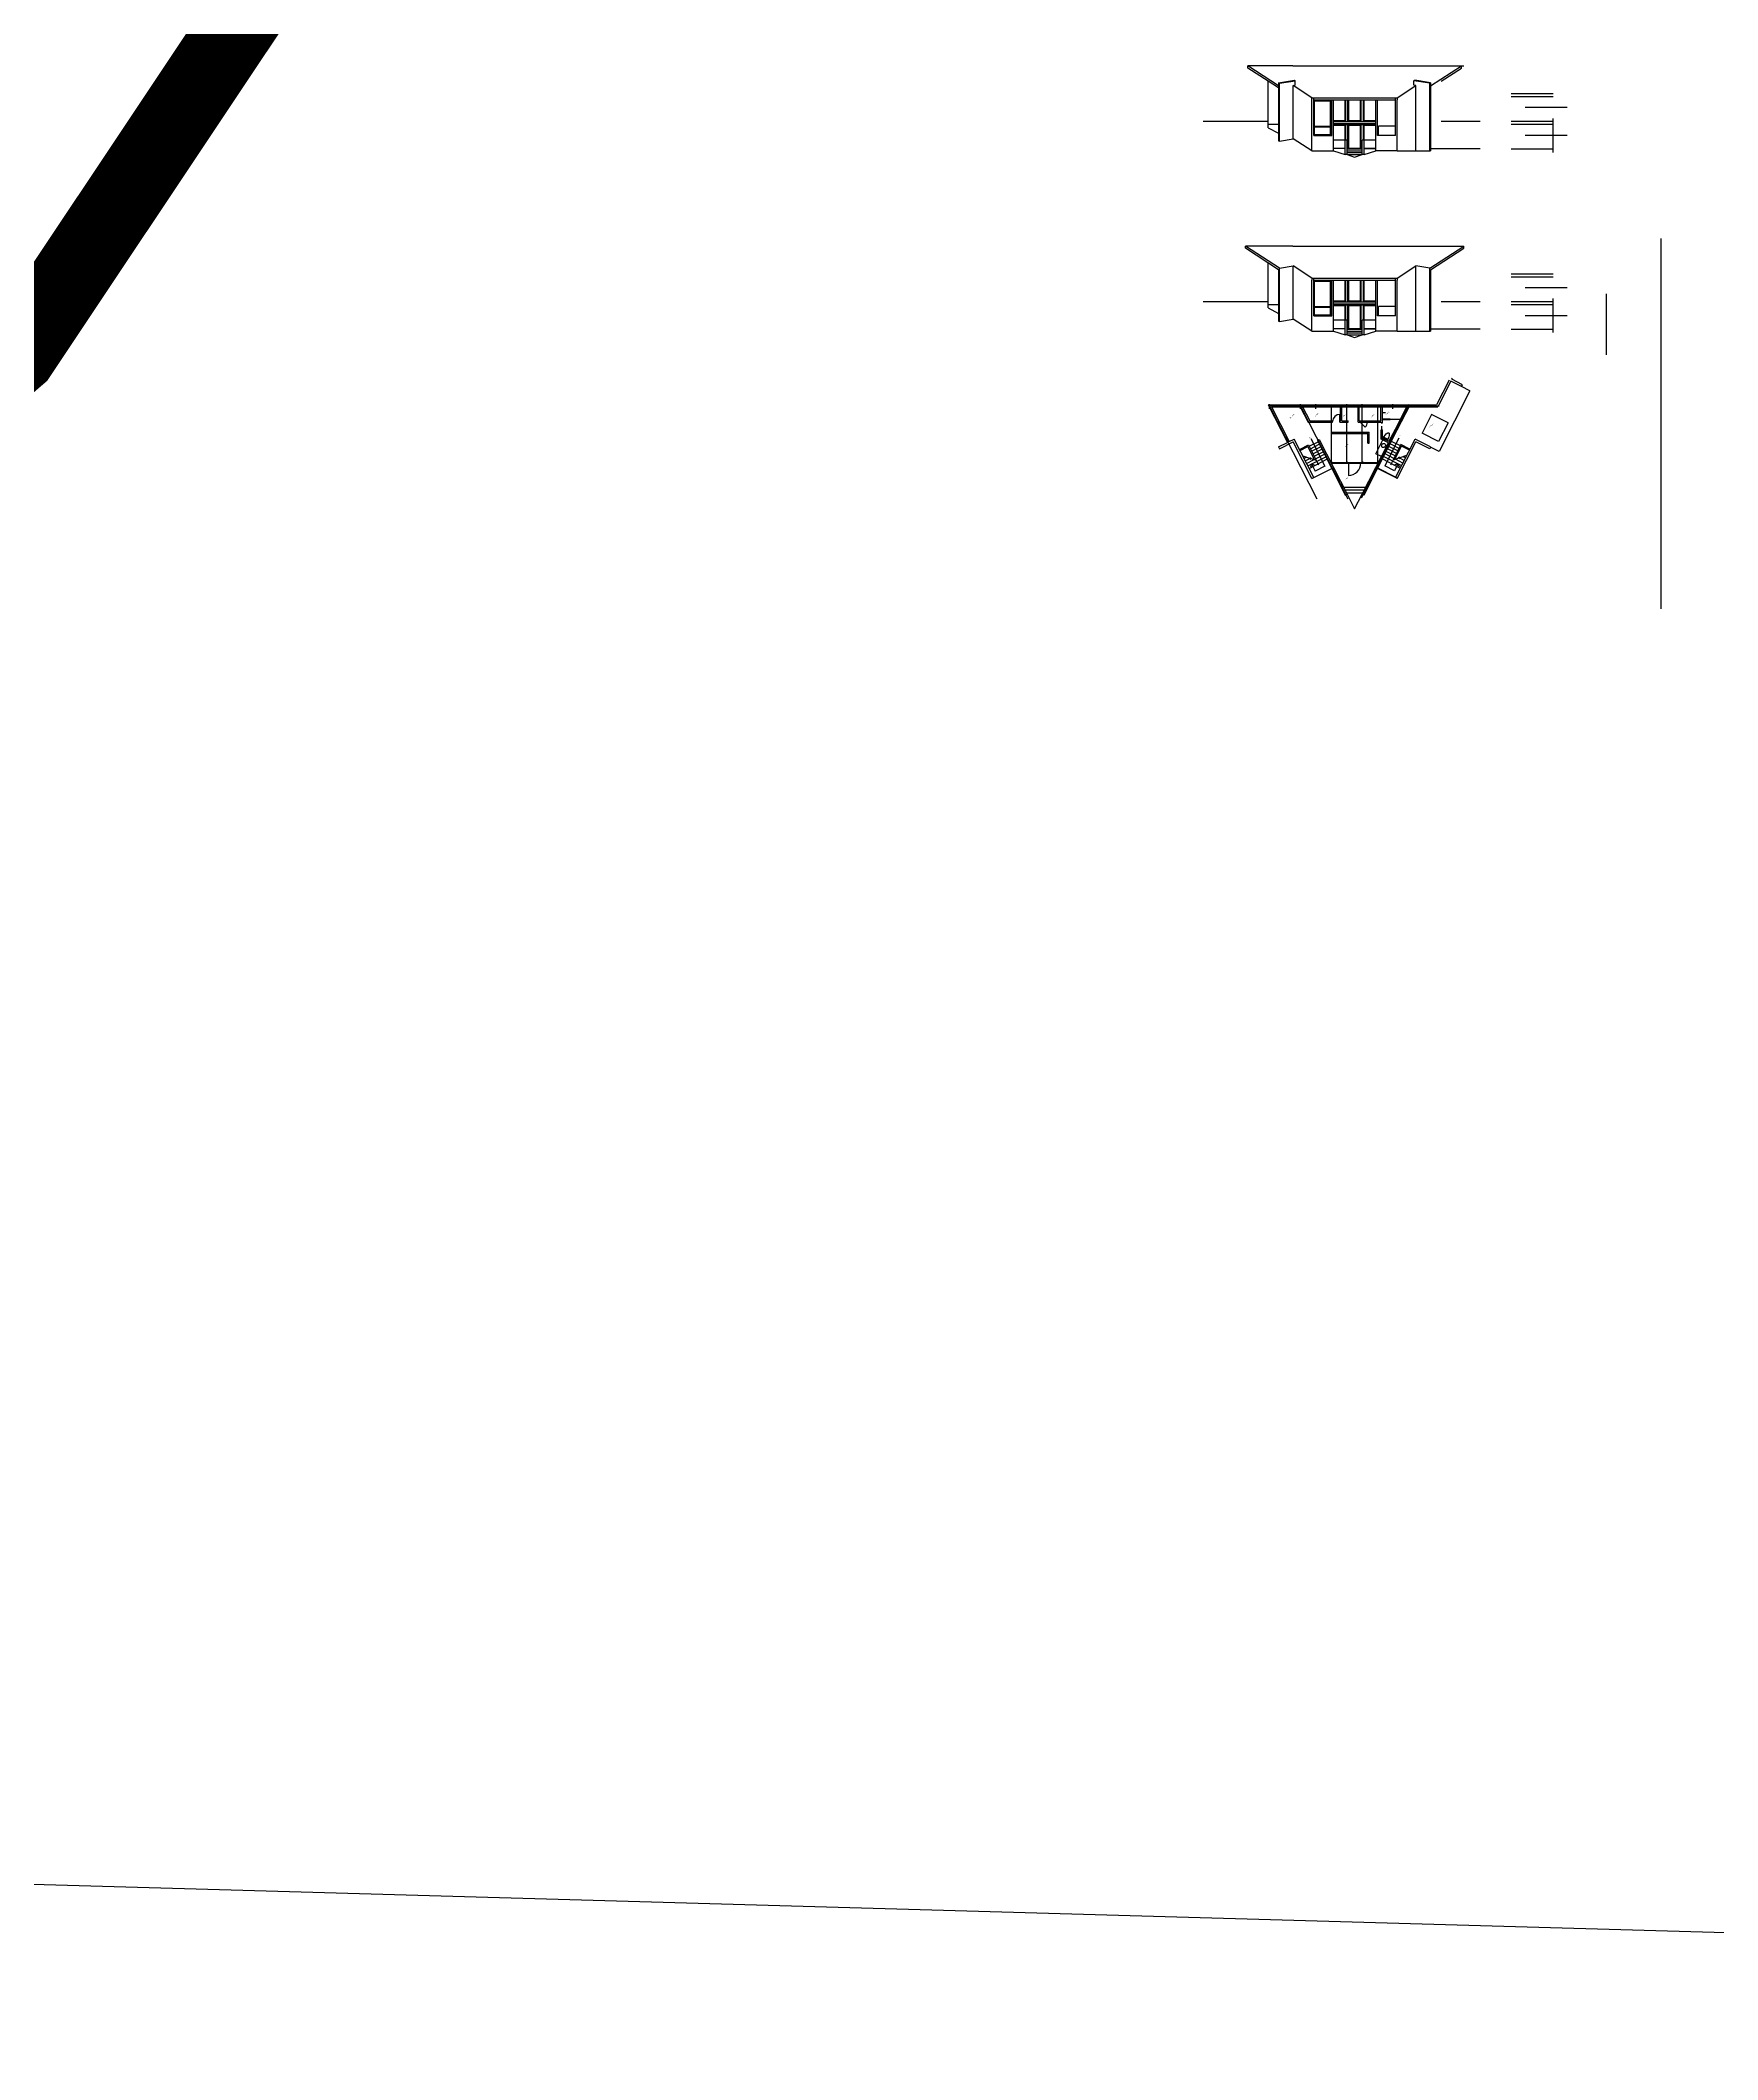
# Model space of a CAD drawing. Header units: inches. Extents: x -43639 to 75791, y -33466 to 47612.
# Drawn here: x 6464 to 12990, y -905 to 6953 of the extents above; entities that cross this region are included whole.
import ezdxf

# ---------------------------------------------------------------- set-up
doc = ezdxf.new("R2010")
doc.units = ezdxf.units.IN
doc.header["$LTSCALE"] = 8
doc.header["$MEASUREMENT"] = 0
doc.linetypes.add('DASHED', pattern=[0.75, 0.5, -0.25])
doc.layers.get('0').update_dxf_attribs({"linetype": 'CONTINUOUS'})
for name, color, linetype in [('A-Elev', 7, 'CONTINUOUS'), ('A-fixtures', 140, 'CONTINUOUS'), ('A-millwork', 252, 'CONTINUOUS'), ('A-walls', 7, 'CONTINUOUS'), ('TOPOCREEK', 5, 'CONTINUOUS')]:
    doc.layers.add(name, color=color, linetype=linetype)
doc.styles.get("Standard").update_dxf_attribs({"font": 'txt', "height": 0.2})

msp = doc.modelspace()

# ---------------------------------------------------------------- linework, layer by layer
msp.add_line((2.9, -37.9), (30334.9, -905.1))
at = {"layer": 'A-Elev'}
for p, q in [((11337.3, 6854.1, 0), (12002.7, 6854.1, 0)), ((12350.1, 6517.4), (12350.1, 6649.7)), ((11337.3, 6152.4, 0), (12002.7, 6152.4, 0)), ((12350.1, 5815.7), (12350.1, 5948))]:
    msp.add_line(p, q, dxfattribs=at)
at = {"layer": 'A-Elev', "color": 7}
for p, q in [((11418.7, 6730, 0), (11743.5, 6730, 0)), ((11411.5, 6028.3, 0), (11743.5, 6028.3, 0))]:
    msp.add_line(p, q, dxfattribs=at)
at = {"layer": 'A-Elev', "color": 253}
for p, q in [((11418.7, 6721.4, 0), (11736.3, 6721.4, 0)), ((11421.7, 6718.4, 0), (11485.2, 6718.4, 0)), ((11488.2, 6583.4, 0), (11488.2, 6721.4, 0)), ((11540.5, 6640.4, 0), (11540.5, 6721.4, 0)), ((11543.5, 6637.4, 0), (11543.5, 6721.4, 0)), ((11551.5, 6637.4, -8376), (11551.5, 6721.4, -8376)), ((11603.5, 6637.4, 0), (11603.5, 6721.4, 0)), ((11611.5, 6637.4, -8376), (11611.5, 6721.4, -8376)), ((11666.8, 6583.4, 0), (11666.8, 6721.4, 0)), ((11540.5, 6640.4, 0), (11495.3, 6640.4, 0)), ((11495.3, 6637.4, 0), (11659.7, 6637.4, 0)), ((11540.5, 6565.4, 0), (11540.5, 6622.4, 0)), ((11543.5, 6565.4, 0), (11543.5, 6625.4, 0)), ((11551.5, 6529.4, -8376), (11551.5, 6625.4, -8376)), ((11600.5, 6640.4, 0), (11554.5, 6640.4, 0)), ((11603.5, 6529.4, 0), (11603.5, 6625.4, 0)), ((11611.5, 6565.4, -8376), (11611.5, 6625.4, -8376)), ((11659.7, 6640.4, 0), (11614.5, 6640.4, 0)), ((11418.7, 6019.7, 0), (11736.3, 6019.7, 0)), ((11421.7, 6016.7, 0), (11485.2, 6016.7, 0)), ((11488.2, 5881.7, 0), (11488.2, 6019.7, 0)), ((11540.5, 5938.7, 0), (11540.5, 6019.7, 0)), ((11543.5, 5935.7, 0), (11543.5, 6019.7, 0)), ((11551.5, 5935.7, -8376), (11551.5, 6019.7, -8376)), ((11603.5, 5935.7, 0), (11603.5, 6019.7, 0)), ((11611.5, 5935.7, -8376), (11611.5, 6019.7, -8376)), ((11666.8, 5881.7, 0), (11666.8, 6019.7, 0)), ((11540.5, 5938.7, 0), (11495.3, 5938.7, 0)), ((11495.3, 5935.7, 0), (11659.7, 5935.7, 0)), ((11540.5, 5863.7, 0), (11540.5, 5920.7, 0)), ((11543.5, 5863.7, 0), (11543.5, 5923.7, 0)), ((11551.5, 5827.7, -8376), (11551.5, 5923.7, -8376)), ((11600.5, 5938.7, 0), (11554.5, 5938.7, 0)), ((11603.5, 5827.7, 0), (11603.5, 5923.7, 0)), ((11611.5, 5863.7, -8376), (11611.5, 5923.7, -8376)), ((11659.7, 5938.7, 0), (11614.5, 5938.7, 0))]:
    msp.add_line(p, q, dxfattribs=at)
at = {"layer": 'A-Elev', "color": 254}
for p, q in [((11495.3, 6523.3, 0), (11495.3, 6721.4, 0)), ((11659.7, 6523.3, 0), (11659.7, 6721.4, 0)), ((11495.3, 5821.7, 0), (11495.3, 6019.7, 0)), ((11659.7, 5821.7, 0), (11659.7, 6019.7, 0))]:
    msp.add_line(p, q, dxfattribs=at)
at = {"layer": 'A-Elev', "color": 252}
for p, q in [((11554.5, 6640.4, 0), (11554.5, 6721.4, 0)), ((11600.5, 6640.4, 0), (11600.5, 6721.4, 0)), ((11614.5, 6640.4, 0), (11614.5, 6721.4, 0)), ((11495.3, 6629.4, 0), (11659.7, 6629.4, 0)), ((11495.3, 6625.4, 0), (11659.7, 6625.4, 0)), ((11540.5, 6622.4, 0), (11495.3, 6622.4, 0)), ((11554.5, 6532.4, 0), (11554.5, 6622.4, 0)), ((11600.5, 6622.4, 0), (11554.5, 6622.4, 0)), ((11600.5, 6532.4, 0), (11600.5, 6622.4, 0)), ((11614.5, 6565.4, 0), (11614.5, 6622.4, 0)), ((11659.7, 6622.4, 0), (11614.5, 6622.4, 0)), ((11600.5, 6532.4, 0), (11554.5, 6532.4, 0)), ((11659.7, 6532.4, 0), (11614.5, 6532.4, 0)), ((11554.5, 5938.7, 0), (11554.5, 6019.7, 0)), ((11600.5, 5938.7, 0), (11600.5, 6019.7, 0)), ((11614.5, 5938.7, 0), (11614.5, 6019.7, 0)), ((11495.3, 5927.7, 0), (11659.7, 5927.7, 0)), ((11495.3, 5923.7, 0), (11659.7, 5923.7, 0)), ((11540.5, 5920.7, 0), (11495.3, 5920.7, 0)), ((11600.5, 5920.7, 0), (11554.5, 5920.7, 0)), ((11554.5, 5830.7, 0), (11554.5, 5920.7, 0)), ((11600.5, 5830.7, 0), (11600.5, 5920.7, 0)), ((11659.7, 5920.7, 0), (11614.5, 5920.7, 0)), ((11614.5, 5863.7, 0), (11614.5, 5920.7, 0)), ((11600.5, 5830.7, 0), (11554.5, 5830.7, 0)), ((11659.7, 5830.7, 0), (11614.5, 5830.7, 0))]:
    msp.add_line(p, q, dxfattribs=at)
at = {"layer": 'A-Elev', "color": 2}
for p, q in [((12350.1, 6745.4, 0), (12186.7, 6745.4, 0)), ((12350.1, 6733.4, 0), (12186.7, 6733.4, 0)), ((12404.1, 6691.4, 0), (12240.7, 6691.4, 0)), ((12350.1, 6637.4, 0), (12186.7, 6637.4, 0)), ((12350.1, 6625.4, 0), (12186.7, 6625.4, 0)), ((12350.1, 6529.4, 0), (12186.7, 6529.4, 0)), ((12404.1, 6583.4, 0), (12240.7, 6583.4, 0)), ((12350.1, 6043.7, 0), (12186.7, 6043.7, 0)), ((12350.1, 6031.7, 0), (12186.7, 6031.7, 0)), ((12404.1, 5989.7, 0), (12240.7, 5989.7, 0)), ((12350.1, 5935.7, 0), (12186.7, 5935.7, 0)), ((12350.1, 5923.7, 0), (12186.7, 5923.7, 0)), ((12350.1, 5827.7, 0), (12186.7, 5827.7, 0)), ((12404.1, 5881.7, 0), (12240.7, 5881.7, 0))]:
    msp.add_line(p, q, dxfattribs=at)
at = {"layer": 'A-Elev', "color": 251}
for p, q in [((11541, 6532.4, 0), (11495.3, 6532.4, 0)), ((11614, 6532.4, 0), (11659.7, 6532.4, 0)), ((11541, 5830.7, 0), (11495.3, 5830.7, 0)), ((11614, 5830.7, 0), (11659.7, 5830.7, 0))]:
    msp.add_line(p, q, dxfattribs=at)
at = {"layer": 'A-fixtures'}
for p, q in [((11689, 5405, 0), (11705.1, 5396.9, 0)), ((11691.4, 5409.4, 0), (11707.2, 5401.4, 0))]:
    msp.add_line(p, q, dxfattribs=at)
at = {"layer": 'A-fixtures', "extrusion": (0, 0, -1)}
msp.add_ellipse((11697.1, 5400.9, 0), major_axis=(12.7, 24.9), ratio=0.321429, start_param=4.712389, end_param=7.853982, dxfattribs=at)
at = {"layer": 'A-millwork'}
for p, q in [((11660.2, 5344.5, 0), (11687.4, 5398, 0)), ((11681.5, 5333.6, 0), (11660.2, 5344.5, 0))]:
    msp.add_line(p, q, dxfattribs=at)
msp.add_arc((11598.8, 5467.1, 0), 28, 315, 360, dxfattribs=at)
at = {"layer": 'A-walls'}
for p, q in [((11281.8, 6776.8, 0), (11162.3, 6854.1, 0)), ((11337.3, 6854.1, 0), (11162.3, 6854.1, 0)), ((11162.3, 6845.6, 15658.3), (11162.3, 6854.1, 15658.3)), ((11240.5, 6795, 15658.3), (11162.3, 6845.6, 15658.3)), ((11873.3, 6776.8, 0), (11992.7, 6854.1, 0)), ((11914.5, 6795, 15658.3), (11992.7, 6845.6, 15658.3)), ((11992.7, 6845.6, 15658.3), (11992.7, 6854.1, 15658.3)), ((11240.5, 6613.4, 15658.3), (11240.5, 6795, 15658.3)), ((11285.4, 6786, 0), (11281.8, 6788.3, 0)), ((11346.8, 6796.3, 0), (11343.1, 6798.6, 0)), ((11743.5, 6730, 0), (11816.1, 6777, 0)), ((11808.2, 6796.3, 0), (11811.9, 6798.6, 0)), ((11869.6, 6786, 0), (11873.3, 6788.3, 0)), ((11411.5, 6730, 0), (11418.7, 6730, 0)), ((11240.5, 6637.4, 0), (10988, 6637.4, 0)), ((11240.5, 6613.4, 15658.3), (11281.8, 6592.1, 15658.3)), ((12065.6, 6637.4, 0), (11914.5, 6637.4, 0)), ((11281.8, 6592.1, 0), (11281.8, 6562.6, 18579.6)), ((11281.8, 6562.6, 15658.3), (11285.4, 6560.8, 15658.3)), ((11285.4, 6560.8, 0), (11338.9, 6570.3, 0)), ((11411.5, 6523.3, 0), (11338.9, 6570.3, 0)), ((11411.5, 6523.3, 0), (11495.3, 6523.3, 0)), ((11495.3, 6523.3, 0), (11541, 6508.4, 0)), ((11541, 6508.4, 0), (11541, 6565.4, 0)), ((11548.1, 6508.4, 0), (11548.1, 6565.4, 0)), ((11606.9, 6508.4, 0), (11606.9, 6565.4, 0)), ((11614, 6508.4, -8376), (11614, 6565.4, -8376)), ((11614, 6508.4, 0), (11659.7, 6523.3, 0)), ((11743.5, 6523.3, 0), (11659.7, 6523.3, 0)), ((11743.5, 6523.3, 0), (11873.2, 6523.3, 0)), ((11873.2, 6532.4, 0), (12065.6, 6532.4, 0)), ((11548.1, 6508.4, 0), (11577.5, 6498.8, 0)), ((11577.5, 6498.8, 0), (11606.9, 6508.4, 0)), ((11337.3, 6152.4, 0), (11152.3, 6152.4, 0)), ((11285.4, 6066.3, 0), (11152.3, 6152.4, 0)), ((11152.3, 6143.9, 15658.3), (11152.3, 6152.4, 15658.3)), ((11281.8, 6060.1, 15658.3), (11152.3, 6143.9, 15658.3)), ((11869.6, 6066.3, 0), (12002.7, 6152.4, 0)), ((11873.2, 6060.1, 15658.3), (12002.7, 6143.9, 15658.3)), ((12002.7, 6143.9, 15658.3), (12002.7, 6152.4, 15658.3)), ((12769.2, 6182), (12769.2, 4741.1)), ((11240.5, 5911.7, 15658.3), (11240.5, 6086.8, 15658.3)), ((11285.4, 6066.3, 0), (11338.9, 6075.3, 0)), ((11411.5, 6028.3, 0), (11338.9, 6075.3, 0)), ((11743.5, 6028.3, 0), (11816.1, 6075.3, 0)), ((11869.6, 6066.3, 0), (11816.1, 6075.3, 0)), ((11240.5, 5935.7, 0), (10988, 5935.7, 0)), ((11240.5, 5911.7, 15658.3), (11281.8, 5890.4, 15658.3)), ((12065.6, 5935.7, 0), (11914.5, 5935.7, 0)), ((12557.4, 5729.9), (12557.4, 5967.1)), ((11281.8, 5890.4, 0), (11281.8, 5860.9, 18579.6)), ((11281.8, 5860.9, 15658.3), (11285.4, 5859.1, 15658.3)), ((11285.4, 5859.1, 0), (11338.9, 5868.7, 0)), ((11411.5, 5821.7, 0), (11338.9, 5868.7, 0)), ((11411.5, 5821.7, 0), (11495.3, 5821.7, 0)), ((11495.3, 5821.7, 0), (11541, 5806.7, 0)), ((11541, 5806.7, 0), (11541, 5863.7, 0)), ((11548.1, 5806.7, 0), (11548.1, 5863.7, 0)), ((11606.9, 5806.7, 0), (11606.9, 5863.7, 0)), ((11614, 5806.7, -8376), (11614, 5863.7, -8376)), ((11614, 5806.7, 0), (11659.7, 5821.7, 0)), ((11743.5, 5821.7, 0), (11659.7, 5821.7, 0)), ((11743.5, 5821.7, 0), (11873.2, 5821.7, 0)), ((11873.2, 5830.7, 0), (12065.6, 5830.7, 0)), ((11548.1, 5806.7, 0), (11577.5, 5797.1, 0)), ((11577.5, 5797.1, 0), (11606.9, 5806.7, 0)), ((11993.1, 5605.9, 0), (11951.9, 5626.9, 0)), ((11996.8, 5613.1, 0), (11955.5, 5634.1, 0)), ((11993.1, 5605.9, 0), (11996.8, 5613.1, 0)), ((11241.5, 5534.9, 0), (11896, 5534.9, 0)), ((11254.4, 5527.1, 0), (11366, 5527.1, 0)), ((11366, 5527.1, 0), (11396.5, 5467.1, 0)), ((11374.9, 5527.1, 0), (11402.9, 5472.1, 0)), ((11374.9, 5527.1, 0), (11523, 5527.1, 0)), ((11523, 5472.1, 0), (11523, 5527.1, 0)), ((11528, 5527.1, 0), (11590.8, 5527.1, 0)), ((11528, 5472.1, 0), (11528, 5527.1, 0)), ((11590.8, 5467.1, 0), (11590.8, 5527.1, 0)), ((11595.8, 5527.1, 0), (11679.9, 5527.1, 0)), ((11595.8, 5472.1, 0), (11595.8, 5527.1, 0)), ((11679.9, 5472.1, 0), (11679.9, 5527.1, 0)), ((11686.1, 5468, 0), (11686.1, 5527.1, 0)), ((11686.1, 5527.1, 0), (11901, 5527.1, 0)), ((11698.1, 5504, 0), (11686.1, 5504, 0)), ((11782.9, 5527.1, 0), (11769.6, 5500.9, 0)), ((11786.3, 5527.1, 0), (11772.3, 5499.5, 0)), ((11772.3, 5502.9, 0), (11782.9, 5523.8, 0)), ((11396.5, 5467.1, 0), (11492, 5467.1, 0)), ((11402.9, 5472.1, 0), (11492, 5472.1, 0)), ((11487.5, 5423.1, 0), (11487.5, 5428.1, 0)), ((11492, 5467.1, 0), (11492, 5472.1, 0)), ((11520, 5469.6, 0), (11520, 5497.6, 0)), ((11520, 5467.1, 0), (11520, 5472.1, 0)), ((11520, 5472.1, 0), (11523, 5472.1, 0)), ((11520, 5467.1, 0), (11552, 5467.1, 0)), ((11528, 5472.1, 0), (11552, 5472.1, 0)), ((11552, 5467.1, 0), (11552, 5472.1, 0)), ((11590.8, 5467.1, 0), (11600.6, 5467.1, 0)), ((11595.8, 5472.1, 0), (11598.8, 5472.1, 0)), ((11598.8, 5467.1, 0), (11598.8, 5472.1, 0)), ((11598.8, 5467.1, 0), (11618.6, 5447.3, 0)), ((11626.8, 5472.1, 0), (11679.9, 5472.1, 0)), ((11626.8, 5467.1, 0), (11626.8, 5472.1, 0)), ((11626.8, 5467.1, 0), (11681.1, 5467.1, 0)), ((11628.6, 5385, 0), (11628.6, 5423.1, 0)), ((11633.6, 5385, 0), (11633.6, 5428.1, 0)), ((11666.9, 5287.2, 0), (11743.2, 5436.9, 0)), ((11681.1, 5465, 0), (11681.1, 5467.1, 0)), ((11681.1, 5465, 0), (11686.1, 5465, 0)), ((11681.1, 5401.2, 0), (11681.1, 5438, 0)), ((11683.6, 5424.5, 0), (11683.6, 5451.5, 0)), ((11686.1, 5480, 0), (11716.1, 5480, 0)), ((11686.1, 5478, 0), (11716.1, 5478, 0)), ((11686.1, 5465, 0), (11686.1, 5468, 0)), ((11686.1, 5404.3, 0), (11686.1, 5438, 0)), ((11711.1, 5391.6, 0), (11736, 5440.6, 0)), ((11716.1, 5480, 0), (11716.1, 5478, 0)), ((11739.6, 5442.1, 0), (11738.3, 5439.4, 0)), ((11755.3, 5472.8, 0), (11739.6, 5442.1, 0)), ((11740.3, 5441.8, 0), (11754.6, 5469.8, 0)), ((11742.3, 5440.7, 0), (11740.9, 5438.1, 0)), ((11741, 5441.4, 0), (11755.3, 5469.5, 0)), ((11756.6, 5472.2, 0), (11770.9, 5500.2, 0)), ((11758, 5471.5, 0), (11756.6, 5468.8, 0)), ((11757.3, 5471.8, 0), (11771.6, 5499.9, 0)), ((11758, 5471.5, 0), (11772.3, 5499.5, 0)), ((11281.8, 5370.7, 0), (11316.2, 5388.2, 0)), ((11281.8, 5370.7, 0), (11285.4, 5363.5, 0)), ((11285.4, 5363.5, 0), (11338.9, 5390.7, 0)), ((11323.4, 5391.9, 0), (11342.3, 5401.5, 0)), ((11411.5, 5248.2, 0), (11338.9, 5390.7, 0)), ((11418.7, 5251.8, 0), (11342.4, 5401.5, 0)), ((11363.1, 5360.9, 0), (11397.8, 5378.6, 0)), ((11365.2, 5356.7, 0), (11395.5, 5372.2, 0)), ((11397.8, 5378.6, 0), (11428, 5319.3, 0)), ((11406.9, 5403.7, 0), (11461.7, 5296.1, 0)), ((11432.6, 5396.3, 0), (11439.7, 5399.9, 0)), ((11432.6, 5396.3, 0), (11488.2, 5287.2, 0)), ((11439.7, 5399.9, 0), (11495.3, 5290.8, 0)), ((11628.6, 5385, 0), (11633.6, 5385, 0)), ((11659.7, 5290.8, 0), (11708.8, 5387.1, 0)), ((11749.5, 5404.7, 0), (11694.7, 5297.1, 0)), ((11757.9, 5379.9, 0), (11727.3, 5320, 0)), ((11736.4, 5251.8, 0), (11812.7, 5401.6, 0)), ((11743.5, 5248.1, 0), (11816.1, 5390.7, 0)), ((11792.6, 5362.2, 0), (11757.9, 5379.9, 0)), ((11790.5, 5358, 0), (11760.2, 5373.5, 0)), ((11873.2, 5370.7, 0), (11812.7, 5401.5, 0)), ((11869.6, 5363.5, 0), (11816.1, 5390.7, 0)), ((11873.2, 5370.6, 0), (11869.6, 5363.5, 0)), ((11410.2, 5304.7, 0), (11406.2, 5292.1, 0)), ((11410.2, 5304.7, 0), (11422.8, 5300.6, 0)), ((11410.2, 5304.7, 0), (11424.3, 5277.1, 0)), ((11461.7, 5296.1, 0), (11424.3, 5277.1, 0)), ((11487.5, 5311.5, 0), (11484.8, 5311.5, 0)), ((11490.3, 5311.5, 0), (11487.5, 5311.5, 0)), ((11490.3, 5306, 0), (11487.6, 5306, 0)), ((11488.2, 5287.2, 0), (11495.3, 5290.9, 0)), ((11490.3, 5311.5, 0), (11490.3, 5306, 0)), ((11490.3, 5310.2, 0), (11493.3, 5310.2, 0)), ((11490.3, 5307.2, 0), (11493.3, 5307.2, 0)), ((11493.3, 5307.2, 0), (11493.3, 5310.2, 0)), ((11493.3, 5308.7, 0), (11541.8, 5308.7, 0)), ((11541.8, 5310.2, 0), (11544.8, 5310.2, 0)), ((11541.8, 5310.2, 0), (11541.8, 5307.2, 0)), ((11541.8, 5307.2, 0), (11544.8, 5307.2, 0)), ((11547.5, 5311.5, 0), (11544.8, 5311.5, 0)), ((11544.8, 5311.5, 0), (11544.8, 5306, 0)), ((11550.3, 5306, 0), (11544.8, 5306, 0)), ((11550.3, 5311.5, 0), (11547.5, 5311.5, 0)), ((11550.3, 5311.5, 0), (11550.3, 5306, 0)), ((11550.3, 5310.2, 0), (11553.3, 5310.2, 0)), ((11550.3, 5307.2, 0), (11553.3, 5307.2, 0)), ((11553.3, 5307.2, 0), (11553.3, 5310.2, 0)), ((11553.3, 5308.7, 0), (11601.8, 5308.7, 0)), ((11553.3, 5308.7, 0), (11553.3, 5260.2, 0)), ((11601.8, 5310.2, 0), (11601.8, 5307.2, 0)), ((11601.8, 5310.2, 0), (11604.8, 5310.2, 0)), ((11601.8, 5307.2, 0), (11604.8, 5307.2, 0)), ((11604.8, 5311.5, 0), (11604.8, 5306, 0)), ((11607.5, 5311.5, 0), (11604.8, 5311.5, 0)), ((11610.3, 5306, 0), (11604.8, 5306, 0)), ((11610.3, 5311.5, 0), (11607.5, 5311.5, 0)), ((11610.3, 5311.5, 0), (11610.3, 5306, 0)), ((11610.3, 5310.2, 0), (11613.3, 5310.2, 0)), ((11610.3, 5307.2, 0), (11613.3, 5307.2, 0)), ((11613.3, 5307.2, 0), (11613.3, 5310.2, 0)), ((11613.3, 5308.7, 0), (11661.8, 5308.7, 0)), ((11661.8, 5310.2, 0), (11664.8, 5310.2, 0)), ((11661.8, 5310.2, 0), (11661.8, 5307.2, 0)), ((11661.8, 5307.2, 0), (11664.8, 5307.2, 0)), ((11664.8, 5311.5, 0), (11664.8, 5306, 0)), ((11664.8, 5311.5, 0), (11667.5, 5311.5, 0)), ((11664.8, 5306, 0), (11667.5, 5306, 0)), ((11667.5, 5311.5, 0), (11670.3, 5311.5, 0)), ((11732.1, 5278, 0), (11694.7, 5297.1, 0)), ((11746.1, 5305.6, 0), (11732.1, 5278, 0)), ((11746.1, 5305.6, 0), (11733.6, 5301.5, 0)), ((11746.1, 5305.6, 0), (11750.2, 5293.1, 0)), ((11411.5, 5248.2, 0), (11418.7, 5251.8, 0)), ((11743.5, 5248.1, 0), (11736.4, 5251.8, 0))]:
    msp.add_line(p, q, dxfattribs=at)
at = {"layer": 'A-walls', "color": 254}
for p, q in [((11281.8, 6768.3, 15658.3), (11240.5, 6795, 15658.3)), ((11281.8, 6788.3, 0), (11343.1, 6798.6, 0)), ((11285.4, 6786, 0), (11346.8, 6796.3, 0)), ((11338.9, 6777, 0), (11346.8, 6778.3, 0)), ((11411.5, 6730, 0), (11338.9, 6777, 0)), ((11869.6, 6786, 0), (11808.2, 6796.3, 0)), ((11816.1, 6777, 0), (11808.2, 6778.3, 0)), ((11873.3, 6788.3, 0), (11811.9, 6798.6, 0)), ((11411.5, 6523.3, 0), (11411.5, 6730, 0))]:
    msp.add_line(p, q, dxfattribs=at)
at = {"layer": 'A-walls', "color": 253}
for p, q in [((11281.8, 6788.3, 0), (11281.8, 6592.1, 0)), ((11285.4, 6560.8, 0), (11285.4, 6786, 0)), ((11869.6, 6523.3, 0), (11869.6, 6786, 0)), ((11873.3, 6788.3, 0), (11873.3, 6523.3, 0)), ((11418.7, 6583.4, 0), (11418.7, 6721.4, 0)), ((11421.7, 6619.4, 0), (11421.7, 6718.4, 0)), ((11736.3, 6583.4, 0), (11736.3, 6721.4, 0)), ((11743.5, 6730, 0), (11743.5, 6721.4, 0)), ((11743.5, 6523.3, 0), (11743.5, 6721.4, 0)), ((11281.8, 6625.4, 0), (11240.5, 6625.4, 0)), ((11421.7, 6586.4, 0), (11421.7, 6616.4, 0)), ((11548.1, 6565.4, 0), (11495.3, 6565.4, 0)), ((11606.9, 6529.4, 0), (11548.1, 6529.4, 0)), ((11606.9, 6522.4, 0), (11548.1, 6522.4, 0)), ((11659.7, 6565.4, 0), (11606.9, 6565.4, 0)), ((11548.1, 6508.4, 0), (11541, 6508.4, 0)), ((11606.9, 6515.4, 0), (11548.1, 6515.4, 0)), ((11614, 6508.4, 0), (11606.9, 6508.4, 0)), ((11281.8, 6060.1, 0), (11281.8, 5890.4, 0)), ((11285.4, 5859.1, 0), (11285.4, 6066.3, 0)), ((11869.6, 5821.7, 0), (11869.6, 6066.3, 0)), ((11873.2, 6060.1, 0), (11873.2, 5821.7, 0)), ((11411.5, 6028.3, 0), (11411.5, 6019.7, 0)), ((11411.5, 5821.7, 0), (11411.5, 6019.7, 0)), ((11418.7, 5881.7, 0), (11418.7, 6019.7, 0)), ((11421.7, 5917.7, 0), (11421.7, 6016.7, 0)), ((11736.3, 5881.7, 0), (11736.3, 6019.7, 0)), ((11743.5, 6028.3, 0), (11743.5, 6019.7, 0)), ((11743.5, 5821.7, 0), (11743.5, 6019.7, 0)), ((11281.8, 5923.7, 0), (11240.5, 5923.7, 0)), ((11421.7, 5884.7, 0), (11421.7, 5914.7, 0)), ((11548.1, 5863.7, 0), (11495.3, 5863.7, 0)), ((11606.9, 5827.7, 0), (11548.1, 5827.7, 0)), ((11606.9, 5820.7, 0), (11548.1, 5820.7, 0)), ((11659.7, 5863.7, 0), (11606.9, 5863.7, 0)), ((11548.1, 5806.7, 0), (11541, 5806.7, 0)), ((11606.9, 5813.7, 0), (11548.1, 5813.7, 0)), ((11614, 5806.7, 0), (11606.9, 5806.7, 0)), ((12026.4, 5589, 0), (11906.4, 5353.7, 0)), ((11955.5, 5634.1, -8376), (11957.8, 5638.8, -8376)), ((12026.4, 5589, 0), (11993.1, 5605.9, 0)), ((11736, 5440.6, -8376), (11780.1, 5527.1, -8376)), ((11743.2, 5436.9, -8376), (11793.1, 5534.9, -8376)), ((11755.3, 5472.8, 0), (11769.6, 5500.9, 0)), ((11598.8, 5472.1, 0), (11626.8, 5472.1, 0)), ((11600.6, 5467.1, 0), (11628.6, 5467.1, 0)), ((11681.1, 5438, 0), (11686.1, 5438, 0)), ((11742.3, 5440.7, 0), (11756.6, 5468.8, 0)), ((11877.1, 5497.8, -8376), (11839.9, 5424.7, -8376)), ((11904.5, 5391.8, -8376), (11839.9, 5424.7, -8376)), ((11941.7, 5464.9, -8376), (11877.2, 5497.8, -8376)), ((11941.7, 5464.9, -8376), (11904.4, 5391.8, -8376)), ((11400.3, 5373.7, 0), (11435.1, 5391.4, 0)), ((11405.3, 5363.9, 0), (11440.1, 5381.6, 0)), ((11410.3, 5354.1, 0), (11445.1, 5371.8, 0)), ((11415.3, 5344.3, 0), (11450.1, 5362, 0)), ((11420.3, 5334.5, 0), (11455.1, 5352.2, 0)), ((11730.4, 5326, 0), (11695.7, 5343.7, 0)), ((11735.4, 5335.8, 0), (11700.6, 5353.5, 0)), ((11740.4, 5345.6, 0), (11705.6, 5363.3, 0)), ((11745.4, 5355.4, 0), (11710.6, 5373.1, 0)), ((11750.4, 5365.2, 0), (11715.6, 5382.9, 0)), ((11755.4, 5375, 0), (11720.6, 5392.7, 0)), ((11906.4, 5353.7, 0), (11873.2, 5370.6, 0)), ((11375.6, 5336.4, 0), (11402.3, 5327.7, 0)), ((11380.6, 5326.6, 0), (11390.4, 5331.6, 0)), ((11385.6, 5316.8, 0), (11405.6, 5327, 0)), ((11390.5, 5307, 0), (11420, 5322, 0)), ((11395.5, 5297.2, 0), (11465, 5332.6, 0)), ((11400.5, 5287.4, 0), (11470, 5322.8, 0)), ((11402.3, 5327.7, 0), (11406.5, 5329.8, 0)), ((11404.5, 5323.5, 0), (11406.5, 5329.8, 0)), ((11404.5, 5323.5, 0), (11408.6, 5325.6, 0)), ((11408.6, 5325.6, 0), (11428, 5319.3, 0)), ((11418.7, 5251.8, 0), (11488.2, 5287.2, 0)), ((11425.3, 5324.7, 0), (11460, 5342.4, 0)), ((11437.8, 5300.2, 0), (11428, 5319.3, 0)), ((11488.2, 5287.2, 0), (11541, 5183.6, 0)), ((11493.3, 5310.2, 0), (11541.8, 5310.2, 0)), ((11493.3, 5307.2, 0), (11541.8, 5307.2, 0)), ((11495.3, 5290.8, 0), (11548.1, 5187.2, 0)), ((11553.3, 5310.2, 0), (11601.8, 5310.2, 0)), ((11553.3, 5307.2, 0), (11601.8, 5307.2, 0)), ((11613.3, 5310.2, 0), (11661.8, 5310.2, 0)), ((11613.3, 5307.2, 0), (11661.8, 5307.2, 0)), ((11614, 5183.6, -8376), (11666.8, 5287.2, -8376)), ((11736.4, 5251.8, 0), (11666.9, 5287.2, 0)), ((11737, 5253.1, 0), (11667.5, 5288.5, 0)), ((11737, 5253.1, 0), (11667.5, 5288.5, 0)), ((11685.7, 5324.1, 0), (11755.2, 5288.7, 0)), ((11690.7, 5333.9, 0), (11760.2, 5298.5, 0)), ((11717.9, 5301.5, 0), (11727.3, 5320, 0)), ((11747.7, 5326.6, 0), (11727.3, 5320, 0)), ((11765.1, 5308.3, 0), (11736.4, 5322.9, 0)), ((11751.9, 5324.5, 0), (11747.7, 5326.6, 0)), ((11751.9, 5324.5, 0), (11749.9, 5330.8, 0)), ((11754, 5328.6, 0), (11749.9, 5330.8, 0)), ((11770.1, 5318.1, 0), (11750.8, 5328, 0)), ((11779.8, 5337, 0), (11754, 5328.6, 0)), ((11775.1, 5327.9, 0), (11766, 5332.5, 0)), ((11534.1, 5214.7, 0), (11621, 5214.7, 0)), ((11541, 5183.6, 0), (11548.1, 5187.2, 0)), ((11548.1, 5187.2, 0), (11577.6, 5129.5, 0)), ((11614, 5183.6, 0), (11606.9, 5187.2, 0))]:
    msp.add_line(p, q, dxfattribs=at)
at = {"layer": 'A-walls', "color": 252}
for p, q in [((11338.9, 6570.3, 0), (11338.9, 6777, 0)), ((11346.8, 6778.3, 0), (11346.8, 6796.3, 0)), ((11808.2, 6778.3, 0), (11808.2, 6796.3, 0)), ((11816.1, 6523.3, 0), (11816.1, 6777, 0)), ((11485.2, 6619.4, 0), (11485.2, 6718.4, 0)), ((11421.7, 6619.4, 0), (11485.2, 6619.4, 0)), ((11421.7, 6616.4, 0), (11485.2, 6616.4, 0)), ((11485.2, 6586.4, 0), (11485.2, 6616.4, 0)), ((11669.8, 6583.4, 0), (11669.8, 6619.4, 0)), ((11736.3, 6619.4, 0), (11669.8, 6619.4, 0)), ((11418.7, 6583.4, 0), (11488.2, 6583.4, 0)), ((11421.7, 6586.4, 0), (11485.2, 6586.4, 0)), ((11736.3, 6583.4, 0), (11666.8, 6583.4, 0)), ((11338.9, 5868.7, 0), (11338.9, 6075.3, 0)), ((11816.1, 5821.7, 0), (11816.1, 6075.3, 0)), ((11485.2, 5917.7, 0), (11485.2, 6016.7, 0)), ((11421.7, 5917.7, 0), (11485.2, 5917.7, 0)), ((11421.7, 5914.7, 0), (11485.2, 5914.7, 0)), ((11485.2, 5884.7, 0), (11485.2, 5914.7, 0)), ((11736.3, 5917.7, 0), (11669.8, 5917.7, 0)), ((11669.8, 5881.7, 0), (11669.8, 5917.7, 0)), ((11418.7, 5881.7, 0), (11488.2, 5881.7, 0)), ((11421.7, 5884.7, 0), (11485.2, 5884.7, 0)), ((11736.3, 5881.7, 0), (11666.8, 5881.7, 0)), ((11716.1, 5479.1, 0), (11755.7, 5479.1, 0))]:
    msp.add_line(p, q, dxfattribs=at)
at = {"layer": 'A-walls', "color": 251}
for p, q in [((11418.7, 6721.4, 0), (11418.7, 6730, 0)), ((11483.7, 6619.4, 0), (11483.7, 6718.4, 0)), ((11736.3, 6721.4, 0), (11736.3, 6730, 0)), ((11483.7, 6586.4, 0), (11483.7, 6616.4, 0)), ((11548.1, 6508.4, 0), (11606.9, 6508.4, 0)), ((11418.7, 6019.7, 0), (11418.7, 6028.3, 0)), ((11483.7, 5917.7, 0), (11483.7, 6016.7, 0)), ((11736.3, 6019.7, 0), (11736.3, 6028.3, 0)), ((11483.7, 5884.7, 0), (11483.7, 5914.7, 0)), ((11548.1, 5806.7, 0), (11606.9, 5806.7, 0))]:
    msp.add_line(p, q, dxfattribs=at)
at = {"layer": 'A-walls', "color": 7}
for p, q in [((11944.8, 5630.6, 0), (11896, 5534.9, 0)), ((11951.9, 5626.9, -8376), (11901, 5527.1, -8376)), ((11241.5, 5534.9, 0), (11316.2, 5388.2, 0)), ((11254.4, 5527.1, 0), (11323.4, 5391.9, 0)), ((11772.3, 5499.5, 0), (11769.6, 5500.9, 0)), ((11773.6, 5502.2, 0), (11770.9, 5503.6, 0)), ((11784.2, 5523.1, 0), (11781.6, 5524.5, 0)), ((11487.5, 5428.1, 0), (11633.6, 5428.1, 0)), ((11487.5, 5423.1, 0), (11628.6, 5423.1, 0)), ((11743.2, 5436.9, 0), (11736, 5440.6, 0)), ((11742.3, 5440.7, 0), (11739.6, 5442.1, 0)), ((11756.6, 5468.8, 0), (11753.9, 5470.2, 0)), ((11758, 5471.5, 0), (11755.3, 5472.8, 0)), ((11421.3, 5321.5, 0), (11395.5, 5372.2, 0)), ((11708.8, 5387.1, 0), (11681.1, 5401.2, 0)), ((11711.1, 5391.6, 0), (11686.1, 5404.3, 0)), ((11734.1, 5322.2, 0), (11760.2, 5373.5, 0)), ((11666.8, 5287.2, -8376), (11659.7, 5290.8, -8376))]:
    msp.add_line(p, q, dxfattribs=at)
at = {"layer": 'A-walls', "color": 5}
for p, q in [((11246.8, 5518.9, 0), (11246.8, 5537.7, 0)), ((11246.8, 5531.4, 0), (11906.8, 5531.4, 0)), ((11432.3, 5167.3, 0), (11246.8, 5531.4, 0)), ((11279.5, 5526.4, -8136), (11787.9, 5526.4, -8136)), ((11366.8, 5518.9, 0), (11366.8, 5537.7, 0)), ((11552.3, 5167.3, 0), (11366.8, 5531.4, 0)), ((11426.8, 5518.9, 0), (11426.8, 5537.7, 0)), ((11487.5, 5308.7, 0), (11487.5, 5531.4, 0)), ((11546.8, 5518.9, 0), (11546.8, 5537.7, 0)), ((11547.5, 5308.7, 0), (11547.5, 5531.4, 0)), ((11604.5, 5173.5, 0), (11790, 5537.7, 0)), ((11606.8, 5518.9, 0), (11606.8, 5537.7, 0)), ((11607.5, 5308.7, 0), (11607.5, 5531.4, 0)), ((11667.5, 5308.7, 0), (11667.5, 5531.4, 0)), ((11726.8, 5518.9, 0), (11726.8, 5537.7, 0)), ((11547.5, 5314.2, 0), (11547.5, 5392.3, 0))]:
    msp.add_line(p, q, dxfattribs=at)
at = {"layer": 'A-walls', "color": 253, "linetype": 'DASHED'}
for p, q in [((11534.1, 5214.7, 0), (11495.3, 5290.8, 0)), ((11534.1, 5214.7, -8376), (11621, 5214.7, -8376))]:
    msp.add_line(p, q, dxfattribs=at)
at = {"layer": 'A-walls', "color": 253, "linetype": 'Continuous'}
for p, q in [((11606.9, 5187.2, 0), (11659.7, 5290.8, 0)), ((11539.7, 5203.7, -8376), (11615.3, 5203.7, -8376)), ((11545.3, 5192.7, -16752), (11609.7, 5192.7, -16752)), ((11577.6, 5129.5, 8376), (11607, 5187.3, 8376))]:
    msp.add_line(p, q, dxfattribs=at)
at = {"layer": 'A-walls', "color": 253}
for centre, radius, start, end in [((11520, 5469.6, 0), 28, 90, 180), ((11553.3, 5308.7, 0), 48.5, 270, 360)]:
    msp.add_arc(centre, radius, start, end, dxfattribs=at)
msp.add_ellipse((11689.9, 5376.5, 0), major_axis=(-3.86, -7.57), ratio=0.823529, dxfattribs=at)
at = {"layer": 'TOPOCREEK', "const_width": 300}
msp.add_lwpolyline([(2438.8, 4008.9), (3877, 4203.2), (5208.1, 4722.4), (6376.9, 5728.1), (7286, 7090.8), (7935.3, 8161.5), (8779.4, 8810.4), (9721, 9070), (10857.3, 9199.7), (11896.2, 9491.7), (12967.6, 9783.7), (14039, 9913.5), (14720.8, 10400.2), (14850.7, 10951.7)], dxfattribs=at)

# ---------------------------------------------------------------- texts
at = {"layer": 'A-walls'}
for s, p in [('storage', (11423.4, 5488.4, 0)), ('storage', (11534.6, 5488.4, 0)), ('shower', (11700.1, 5494.5, 8040)), ('wine cellar', (11323.8, 5479, 0)), ('sauna', (11642.5, 5485.8, 8040)), ('whirlpool', (11869.4, 5446.3, 0)), ('up', (11401.7, 5404.3, 0)), ('sitting', (11542.9, 5370.7, 0)), ('up', (11751.5, 5411.7, 8040)), ('deck', (11543.2, 5242.8, 0))]:
    msp.add_text(s, height=4, rotation=42.149, dxfattribs=at).set_placement(p)

doc.saveas('drawing.dxf')
